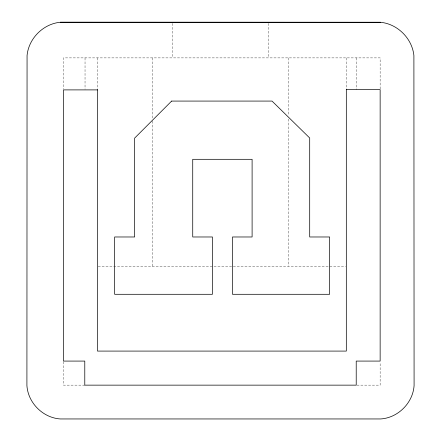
<?xml version="1.0" encoding="UTF-8"?>
<svg xmlns="http://www.w3.org/2000/svg" width="441" height="441" viewBox="0 0 441 441"><rect width="100%" height="100%" fill="white"/><g stroke="black" fill="none" stroke-linecap="round" stroke-linejoin="round"><path stroke-width="0.33" stroke-dasharray="2.21 1.65" d="M98.189 266.221L345.634 266.221M84.782 385.142L63.476 385.142L63.476 361.08M356.901 385.142L380.142 385.142L380.142 362.452M380.142 88.966L380.142 57.887L63.476 57.887L63.476 89.22M356.218 57.887L356.218 89.644M346.317 57.887L346.317 88.966M288.359 57.887L288.359 115.641M288.359 119.081L288.359 266.221M268.602 23.401L268.602 57.887M172.398 23.401L172.398 57.887M152.768 57.887L152.768 118.392M152.768 121.143L152.768 266.221M97.505 57.887L97.505 89.898M85.036 57.887L85.036 89.22"/><path stroke-width="0.66" d="M60.34 22.248C43.246 23.858 28.682 38.428 27.066 55.522L26.912 385.572C28.037 402.909 42.953 417.825 60.29 418.95L380.715 418.95C398.047 417.82 412.958 402.903 414.088 385.572L413.895 55.533C412.148 38.505 397.672 24.035 380.644 22.287L60.34 22.248L380.644 22.287M346.317 89.644L380.142 89.644L380.142 361.08L356.218 361.08L356.218 385.142L84.782 385.142L84.782 361.08L63.476 361.08L63.476 89.898L97.505 89.898M346.317 89.517L346.317 351.086L97.505 351.086L97.505 89.517M171.632 101.077L134.665 138.088L134.665 236.977L114.643 236.977L114.643 294.296L212.419 294.296L212.419 236.977L192.728 236.977L192.728 159.311L252.103 159.311L252.103 236.977L232.49 236.977L232.49 294.296L329.625 294.296L329.625 236.977L309.703 236.977L309.703 137.994L272.025 101.077L171.632 101.077"/></g></svg>
